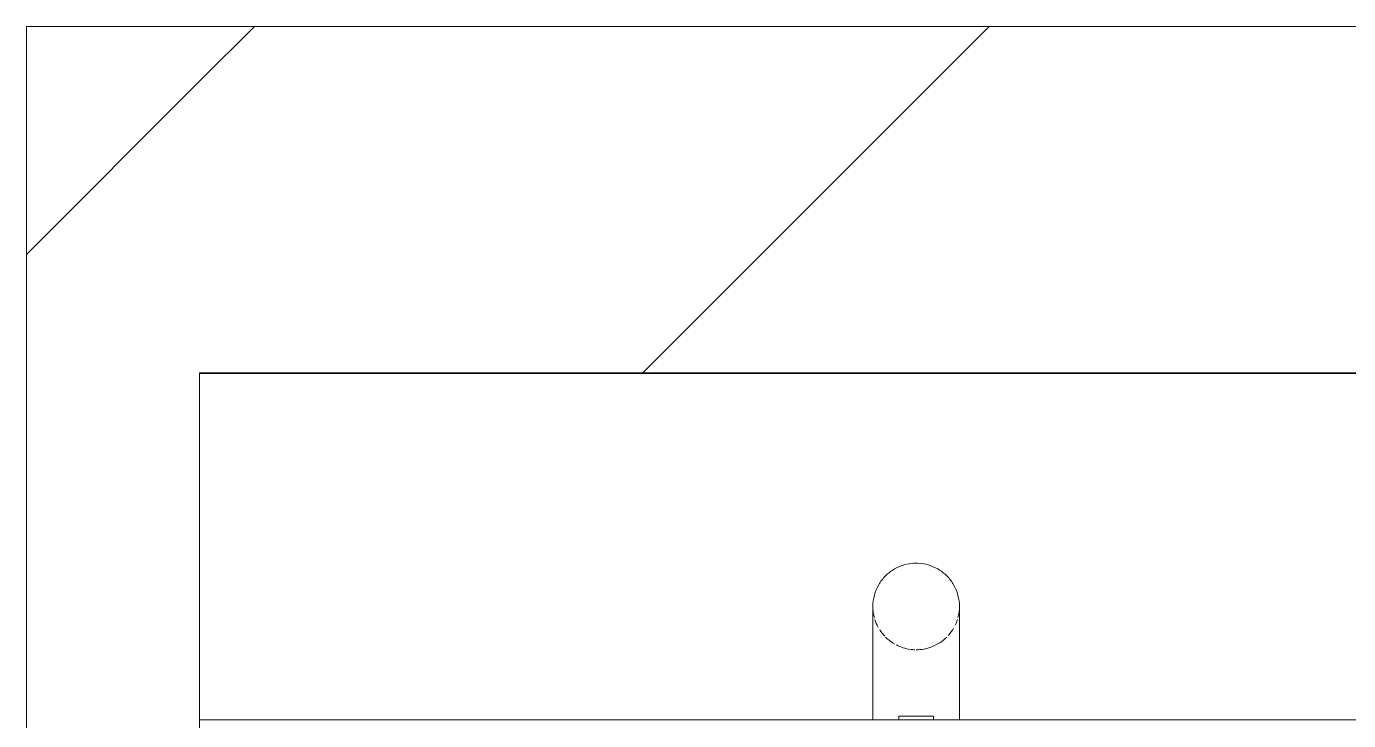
# Model space of a CAD drawing. Header units: millimetres. Extents: x -4000 to 187956, y -58990 to 162485.
# Drawn here: x 156600 to 157364, y 1899 to 2300 of the extents above; entities that cross this region are included whole.
import ezdxf

# ---------------------------------------------------------------- set-up
doc = ezdxf.new("R2010")
doc.units = ezdxf.units.MM
for name, color, linetype, lineweight in [('A-WALL', 113, 'Continuous', 13), ('A-WALL-PATT', 111, 'Continuous', 13), ('P-SANR-FIXT', 6, 'Continuous', 9)]:
    doc.layers.add(name, color=color, linetype=linetype, lineweight=lineweight)
pattern_1 = [(45, (0, 0), (-212.13203, 212.13203), [])]

# ---------------------------------------------------------------- blocks, each defined once
blk = doc.blocks.new('C307 - C307-V893-FFS - TANG 1')
at = {"layer": 'P-SANR-FIXT', "color": 252}
for p, q in [((-25, -1), (-25, -23.85)), ((-10, -1), (-10, -2.97)), ((-10, -2.97), (10, -2.97)), ((-10, -2.97), (-7.07, -2.97)), ((7.07, -2.97), (10, -2.97)), ((10, -2.97), (10, -1)), ((25, -23.85), (25, -1))]:
    blk.add_line(p, q, dxfattribs=at)
at = {"layer": 'P-SANR-FIXT', "color": 254}
for p, q in [((-7.07, -2.97), (-5.62, -2.97)), ((-5, -2.97), (7.07, -2.97))]:
    blk.add_line(p, q, dxfattribs=at)
at = {"layer": 'P-SANR-FIXT', "color": 90}
blk.add_line((-5.62, -2.97), (-5, -2.97), dxfattribs=at)
at = {"layer": 'P-SANR-FIXT', "color": 252, "flags": 128}
for points in [[(-25, -23.85), (-25, -25.56), (-25, -27.25), (-25, -28.95), (-25, -30.63), (-25, -32.31), (-25, -33.97), (-25, -35.61), (-25, -37.24), (-25, -38.84), (-25, -40.42), (-25, -41.98), (-25, -43.5), (-25, -44.99), (-25, -46.45), (-25, -47.88), (-25, -49.26), (-25, -50.61), (-25, -51.91), (-25, -53.16), (-25, -54.37), (-25, -55.53), (-25, -56.65), (-25, -57.7), (-25, -58.71), (-25, -59.65), (-25, -60.54), (-25, -61.38), (-25, -62.15), (-25, -62.86), (-25, -63.51), (-25, -64.09), (-25, -64.61), (-25, -65.07), (-25, -65.46), (-25, -65.78), (-25, -66.04), (-25, -66.22), (-25, -66.34), (-25, -66.4), (-25, -66.4)], [(25, -66.4), (25, -66.36), (25, -66.26), (25, -66.09), (25, -65.86), (25, -65.55), (25, -65.18), (25, -64.74), (25, -64.24), (25, -63.67), (25, -63.04), (25, -62.35), (25, -61.59), (25, -60.78), (25, -59.9), (25, -58.97), (25, -57.98), (25, -56.94), (25, -55.84), (25, -54.69), (25, -53.5), (25, -52.25), (25, -50.96), (25, -49.63), (25, -48.25), (25, -46.84), (25, -45.39), (25, -43.91), (25, -42.39), (25, -40.84), (25, -39.27), (25, -37.67), (25, -36.05), (25, -34.41), (25, -32.76), (25, -31.09), (25, -29.4), (25, -27.71), (25, -26.01), (25, -24.31), (25, -23.85)]]:
    blk.add_lwpolyline(points, dxfattribs=at)
at = {"layer": 'P-SANR-FIXT', "color": 254}
for start, end in [(111.30426, 135), (90, 111.02292), (83.44482, 88.16385), (62.76021, 82.40628), (45, 60), (138.134, 150), (32.60484, 43.42196), (165, 172.30518), (154.4494, 162.26372), (17.65313, 28.37936), (7.99749, 15), (330, 345), (210, 225), (240, 285), (300, 315)]:
    blk.add_arc((0, -66.4), 25, start, end, dxfattribs=at)
at = {"layer": 'P-SANR-FIXT', "color": 252}
for start, end in [(172.30518, 180), (180, 210), (345, 0), (0, 7.99749), (315, 330), (225, 240), (285, 300)]:
    blk.add_arc((0, -66.4), 25, start, end, dxfattribs=at)
blk = doc.blocks.new('C307 - C307-V946-FFS - TANG 1')
at = {"layer": 'P-SANR-FIXT', "color": 252}
for p, q in [((-25, -1), (-25, -23.85)), ((-10, -1), (-10, -2.97)), ((-10, -2.97), (10, -2.97)), ((-10, -2.97), (-7.07, -2.97)), ((7.07, -2.97), (10, -2.97)), ((10, -2.97), (10, -1)), ((25, -23.85), (25, -1))]:
    blk.add_line(p, q, dxfattribs=at)
at = {"layer": 'P-SANR-FIXT', "color": 254}
for p, q in [((-7.07, -2.97), (-5.62, -2.97)), ((-5, -2.97), (7.07, -2.97))]:
    blk.add_line(p, q, dxfattribs=at)
at = {"layer": 'P-SANR-FIXT', "color": 90}
blk.add_line((-5.62, -2.97), (-5, -2.97), dxfattribs=at)
at = {"layer": 'P-SANR-FIXT', "color": 252, "flags": 128}
for points in [[(-25, -23.85), (-25, -25.56), (-25, -27.25), (-25, -28.95), (-25, -30.63), (-25, -32.31), (-25, -33.97), (-25, -35.61), (-25, -37.24), (-25, -38.84), (-25, -40.42), (-25, -41.98), (-25, -43.5), (-25, -44.99), (-25, -46.45), (-25, -47.88), (-25, -49.26), (-25, -50.61), (-25, -51.91), (-25, -53.16), (-25, -54.37), (-25, -55.53), (-25, -56.65), (-25, -57.7), (-25, -58.71), (-25, -59.65), (-25, -60.54), (-25, -61.38), (-25, -62.15), (-25, -62.86), (-25, -63.51), (-25, -64.09), (-25, -64.61), (-25, -65.07), (-25, -65.46), (-25, -65.78), (-25, -66.04), (-25, -66.22), (-25, -66.34), (-25, -66.4), (-25, -66.4)], [(25, -66.4), (25, -66.36), (25, -66.26), (25, -66.09), (25, -65.86), (25, -65.55), (25, -65.18), (25, -64.74), (25, -64.24), (25, -63.67), (25, -63.04), (25, -62.35), (25, -61.59), (25, -60.78), (25, -59.9), (25, -58.97), (25, -57.98), (25, -56.94), (25, -55.84), (25, -54.69), (25, -53.5), (25, -52.25), (25, -50.96), (25, -49.63), (25, -48.25), (25, -46.84), (25, -45.39), (25, -43.91), (25, -42.39), (25, -40.84), (25, -39.27), (25, -37.67), (25, -36.05), (25, -34.41), (25, -32.76), (25, -31.09), (25, -29.4), (25, -27.71), (25, -26.01), (25, -24.31), (25, -23.85)]]:
    blk.add_lwpolyline(points, dxfattribs=at)
at = {"layer": 'P-SANR-FIXT', "color": 254}
for start, end in [(111.30426, 135), (90, 111.02292), (83.44482, 88.16385), (62.76021, 82.40628), (45, 60), (138.134, 150), (32.60484, 43.42196), (165, 172.30518), (154.4494, 162.26372), (17.65313, 28.37936), (7.99749, 15), (330, 345), (210, 225), (240, 285), (300, 315)]:
    blk.add_arc((0, -66.4), 25, start, end, dxfattribs=at)
at = {"layer": 'P-SANR-FIXT', "color": 252}
for start, end in [(172.30518, 180), (180, 210), (345, 0), (0, 7.99749), (315, 330), (225, 240), (285, 300)]:
    blk.add_arc((0, -66.4), 25, start, end, dxfattribs=at)
blk = doc.blocks.new('CMF2_NHAXUONG_A_rvt-1-FFS - TANG 1')
at = {"layer": 'A-WALL-PATT', "lineweight": 9}
h = blk.add_hatch(dxfattribs=at)
h.set_pattern_fill('FP_12', color=250, style=0, pattern_type=2)
h.set_pattern_definition(pattern_1)
h.paths.add_polyline_path([(156600.36, 1499.9), (156700.36, 1499.9), (156700.36, 2299.9), (156600.36, 2299.9), (156600.36, 1919.98)])
h = blk.add_hatch(dxfattribs=at)
h.set_pattern_fill('FP_12', color=250, style=0, pattern_type=2)
h.set_pattern_definition(pattern_1)
h.paths.add_polyline_path([(157580.29, 2099.9), (158049.53, 2099.9), (158049.53, 2299.9), (156700.36, 2299.9), (156700.36, 2099.9), (157296.86, 2099.9)])
at = {"layer": 'A-WALL', "color": 50, "lineweight": 15}
for p, q in [((156700.36, 2299.9), (156600.36, 2299.9)), ((156600.36, 2299.9), (156600.36, 1499.9)), ((158049.53, 2299.9), (156700.36, 2299.9)), ((156700.36, 1499.9), (156700.36, 2099.9)), ((156700.36, 2099.9), (158049.53, 2099.9)), ((156700.36, 2099.5), (159999.89, 2099.5)), ((157510.05, 1899.5), (156700.36, 1899.5)), ((157109.14, 1899.5), (157110.74, 1899.5)), ((157111.56, 1899.5), (157113.27, 1899.5)), ((157114.42, 1899.5), (157115.86, 1899.5)), ((157116.73, 1899.5), (157118.33, 1899.5))]:
    blk.add_line(p, q, dxfattribs=at)
at = {"layer": 'A-WALL', "color": 35, "lineweight": 15}
for p, q in [((159999.89, 2099.5), (156700.36, 2099.5)), ((156700.36, 2099.5), (156700.36, 1899.5)), ((156700.36, 1899.5), (157089.18, 1899.5)), ((157139.14, 1899.5), (157510.05, 1899.5))]:
    blk.add_line(p, q, dxfattribs=at)
at = {"layer": 'A-WALL', "color": 71, "lineweight": 15}
for p, q in [((157090.1, 1899.5), (157092.49, 1899.5)), ((157092.66, 1899.5), (157096.47, 1899.5)), ((157096.68, 1899.5), (157101.64, 1899.5)), ((157102, 1899.5), (157107.07, 1899.5)), ((157121.22, 1899.5), (157126.64, 1899.5)), ((157126.86, 1899.5), (157131.82, 1899.5)), ((157131.99, 1899.5), (157137.44, 1899.5))]:
    blk.add_line(p, q, dxfattribs=at)
at = {"layer": 'P-SANR-FIXT', "color": 250, "lineweight": 9, "rotation": 180}
for name in ['C307 - C307-V893-FFS - TANG 1', 'C307 - C307-V946-FFS - TANG 1']:
    blk.add_blockref(name, (157114.14, 1898.5), dxfattribs=at)

msp = doc.modelspace()

# ---------------------------------------------------------------- block references
at = {"lineweight": 5}
msp.add_blockref('CMF2_NHAXUONG_A_rvt-1-FFS - TANG 1', (0, 0), dxfattribs=at)

doc.saveas('drawing.dxf')
